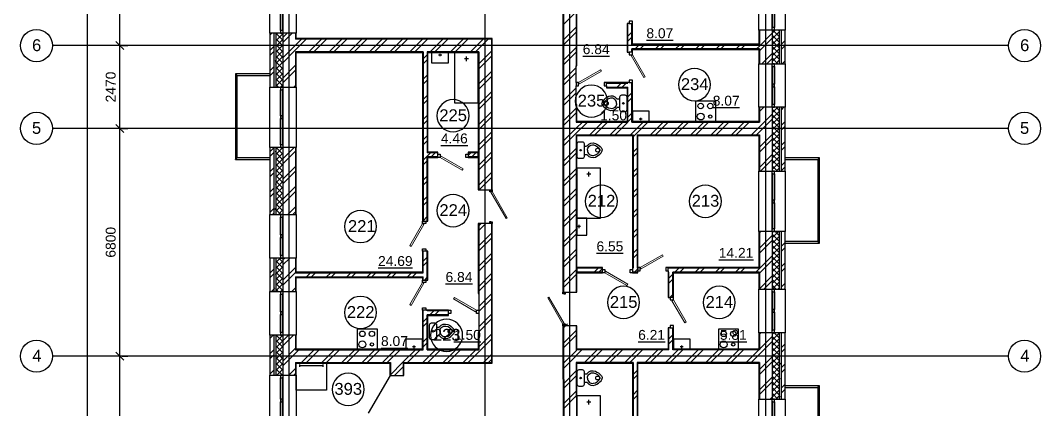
# Model space of a CAD drawing. Header units: millimetres. Extents: x -3463 to 813393, y -106315 to 159215.
# Drawn here: x 265026 to 295487, y 22504 to 34121 of the extents above; entities that cross this region are included whole.
import ezdxf

# ---------------------------------------------------------------- set-up
doc = ezdxf.new("R2010")
doc.units = ezdxf.units.MM
doc.linetypes.add('Линия сетки', pattern=[22.225, 12.7, -3.175, 3.175, -3.175])
doc.layers.add('AXIS_', color=252, linetype='Continuous')
doc.layers.add('PLANS_', color=252, linetype='Continuous')
doc.styles.add('arial', font='arial.ttf')
doc.styles.add('Arial_1', font='arial.ttf', dxfattribs={"height": 295.05988})

# ---------------------------------------------------------------- blocks, each defined once
blk = doc.blocks.new('_Oblique')
at = {"color": 0, "linetype": 'ByBlock', "lineweight": -2}
blk.add_line((-0.5, -0.5), (0.5, 0.5), dxfattribs=at)
blk = doc.blocks.new('A$C3b8b2b00')
at = {"layer": 'AXIS_', "linetype": 'Линия сетки'}
for p, q in [((-5210, -43892), (-5210, 40959)), ((640, -43892), (640, 40959)), ((3170, -43892), (3170, 40959)), ((9020, -43892), (9020, 40959)), ((16266, -11669), (-12276, -11669)), ((16266, -14139), (-12276, -14139)), ((16266, -20939), (-12276, -20939))]:
    blk.add_line(p, q, dxfattribs=at)
at = {"layer": 'AXIS_'}
for p, q in [((-11229, -40579), (-11229, 39841)), ((-10269, -11909), (-10269, -4629)), ((-10269, -14379), (-10269, -11429)), ((-10198, -11669), (-10029, -11669)), ((-10198, -11669), (-10029, -11669)), ((-10269, -21179), (-10269, -13899)), ((-10198, -14139), (-10029, -14139)), ((-10198, -14139), (-10029, -14139)), ((-10269, -27679), (-10269, -20699)), ((-10198, -20939), (-10029, -20939)), ((-10198, -20939), (-10029, -20939))]:
    blk.add_line(p, q, dxfattribs=at)
for centre in [(-12756, -11669), (16746, -11669), (-12756, -14139), (16746, -14139), (-12756, -20939), (16746, -20939)]:
    blk.add_circle(centre, 480, dxfattribs=at)
at = {"layer": 'PLANS_'}
for p, q in [((-5790, -11299), (-5790, -9999)), ((-5000, -9999), (-5000, -11299)), ((2980, -9939), (2980, -19029)), ((3360, -9939), (3360, -12269)), ((8810, -11209), (8810, -9909)), ((9205, -9989), (9205, -11129)), ((9235, -11129), (9235, -9989)), ((9600, -9909), (9600, -11209)), ((-5425, -10079), (-5425, -11219)), ((-5395, -11219), (-5395, -10079)), ((9285, -10599), (9285, -11129)), ((-5475, -11219), (-5475, -10689)), ((5040, -10939), (4940, -10939)), ((4940, -10939), (4940, -11009)), ((5040, -11009), (5040, -10939)), ((-5395, -11219), (-5475, -11219)), ((-5475, -11219), (-5475, -11299)), ((-5425, -11219), (-5395, -11219)), ((-5395, -11299), (-5395, -11219)), ((4900, -11869), (4900, -11009)), ((4940, -11009), (5040, -11009)), ((5020, -11649), (5020, -11009)), ((8830, -11209), (8830, -11649)), ((9205, -11129), (9235, -11129)), ((9205, -11129), (9205, -11209)), ((9285, -11129), (9205, -11129)), ((9205, -11209), (9285, -11209)), ((9210, -11209), (9210, -12209)), ((9285, -11209), (9285, -11129)), ((9420, -11209), (9420, -12209)), ((9480, -11209), (9480, -12209)), ((-5670, -11299), (-5670, -12909)), ((-5610, -11299), (-5610, -12909)), ((-5475, -11299), (-5395, -11299)), ((-5400, -11299), (-5400, -12909)), ((-5020, -11299), (-5020, -11479)), ((830, -11479), (-5020, -11479)), ((-5000, -11459), (-5000, -11479)), ((830, -11479), (830, -15976)), ((-5020, -11859), (-5020, -12909)), ((-1210, -11859), (-5020, -11859)), ((-5000, -11859), (-5000, -11879)), ((-1210, -11859), (-1210, -16909)), ((-1090, -11859), (-1090, -14869)), ((450, -11859), (-1090, -11859)), ((450, -11859), (450, -15976)), ((5040, -11869), (4940, -11869)), ((4940, -11869), (4940, -11939)), ((8830, -11649), (5020, -11649)), ((5020, -11869), (5020, -11769)), ((8830, -11769), (5020, -11769)), ((5040, -11939), (5040, -11869)), ((8810, -11649), (8810, -11629)), ((8810, -11789), (8810, -11769)), ((8830, -11769), (8830, -12209)), ((4940, -11939), (5040, -11939)), ((8810, -13509), (8810, -12209)), ((9205, -12209), (9205, -12289)), ((9285, -12209), (9205, -12209)), ((9205, -12289), (9205, -13429)), ((9235, -12289), (9205, -12289)), ((9205, -12289), (9285, -12289)), ((9235, -13429), (9235, -12289)), ((9285, -12289), (9285, -12209)), ((9285, -12289), (9285, -12819)), ((9600, -12209), (9600, -13509)), ((-5790, -12514), (-6815, -12514)), ((-6815, -12514), (-6815, -15064)), ((-6765, -12564), (-5790, -12564)), ((-6765, -15014), (-6765, -12564)), ((3430, -12769), (3360, -12769)), ((3360, -12769), (3360, -12869)), ((3430, -12869), (3430, -12769)), ((4190, -12769), (4190, -12869)), ((4260, -12769), (4190, -12769)), ((4260, -12869), (4260, -12769)), ((4260, -12789), (4900, -12789)), ((4900, -12789), (4900, -12769)), ((5040, -12699), (4940, -12699)), ((4940, -12699), (4940, -12769)), ((4940, -12769), (5040, -12769)), ((5020, -13949), (5020, -12769)), ((5040, -12769), (5040, -12699)), ((-5790, -14709), (-5790, -12909)), ((-5395, -12909), (-5475, -12909)), ((-5475, -12909), (-5475, -12989)), ((-5475, -12989), (-5395, -12989)), ((-5475, -13769), (-5475, -12989)), ((-5395, -12989), (-5425, -12989)), ((-5425, -12989), (-5425, -14629)), ((-5395, -12989), (-5395, -12909)), ((-5395, -14629), (-5395, -12989)), ((-5000, -12909), (-5000, -14709)), ((3360, -12869), (3430, -12869)), ((4190, -12869), (4260, -12869)), ((4260, -12909), (4900, -12909)), ((4900, -13949), (4900, -12909)), ((9205, -12819), (9205, -12899)), ((9285, -12819), (9205, -12819)), ((9205, -12899), (9285, -12899)), ((9285, -12899), (9285, -12819)), ((9285, -12899), (9285, -13429)), ((3360, -13429), (3360, -13949)), ((8830, -13509), (8830, -13949)), ((9205, -13429), (9235, -13429)), ((9205, -13429), (9205, -13509)), ((9285, -13429), (9205, -13429)), ((9205, -13509), (9285, -13509)), ((9210, -13509), (9210, -15419)), ((9285, -13509), (9285, -13429)), ((9420, -13509), (9420, -15419)), ((9480, -13509), (9480, -15419)), ((-5395, -13769), (-5475, -13769)), ((-5475, -13769), (-5475, -13849)), ((-5475, -13849), (-5395, -13849)), ((-5475, -14629), (-5475, -13849)), ((-5395, -13849), (-5395, -13769)), ((3360, -13949), (4900, -13949)), ((5020, -13949), (8830, -13949)), ((8810, -13949), (8810, -13929)), ((3360, -14329), (3360, -19029)), ((3360, -14329), (5062, -14329)), ((5062, -14329), (5062, -18309)), ((5182, -14329), (5182, -18309)), ((5182, -14329), (8830, -14329)), ((8810, -14349), (8810, -14329)), ((8830, -14329), (8830, -15419)), ((-5670, -14709), (-5670, -16709)), ((-5610, -14709), (-5610, -16709)), ((-5395, -14629), (-5475, -14629)), ((-5475, -14629), (-5475, -14709)), ((-5475, -14709), (-5395, -14709)), ((-5425, -14629), (-5395, -14629)), ((-5400, -14709), (-5400, -16709)), ((-5395, -14709), (-5395, -14629)), ((-5020, -14709), (-5020, -16709)), ((-770, -14869), (-1090, -14869)), ((-770, -14909), (-700, -14909)), ((-770, -15009), (-770, -14909)), ((-700, -14909), (-700, -15009)), ((60, -14909), (130, -14909)), ((60, -15009), (60, -14909)), ((430, -14869), (130, -14869)), ((130, -14909), (130, -15009)), ((-6815, -15064), (-5790, -15064)), ((-5790, -15014), (-6765, -15014)), ((-1090, -16909), (-1090, -14989)), ((-770, -14989), (-1090, -14989)), ((-700, -15009), (-770, -15009)), ((130, -15009), (60, -15009)), ((430, -14989), (130, -14989)), ((10625, -15020), (9600, -15020)), ((9600, -15070), (10575, -15070)), ((10575, -15070), (10575, -17520)), ((10625, -17570), (10625, -15020)), ((8810, -17219), (8810, -15419)), ((9205, -15419), (9205, -15499)), ((9285, -15419), (9205, -15419)), ((9205, -15499), (9205, -17139)), ((9235, -15499), (9205, -15499)), ((9205, -15499), (9285, -15499)), ((9235, -17139), (9235, -15499)), ((9285, -15499), (9285, -15419)), ((9285, -15499), (9285, -16279)), ((9600, -15419), (9600, -17219)), ((780, -15976), (850, -15976)), ((780, -15996), (780, -15976)), ((780, -16036), (780, -15996)), ((780, -15996), (850, -15996)), ((850, -15996), (780, -15996)), ((810, -16036), (780, -16036)), ((810, -16026), (810, -16036)), ((850, -16026), (810, -16026)), ((850, -15976), (850, -15996)), ((850, -15996), (850, -16026)), ((9205, -16279), (9205, -16359)), ((9285, -16279), (9205, -16279)), ((9205, -16359), (9285, -16359)), ((9285, -16359), (9285, -16279)), ((9285, -16359), (9285, -17139)), ((-5790, -18009), (-5790, -16709)), ((-5395, -16709), (-5475, -16709)), ((-5475, -16709), (-5475, -16789)), ((-5395, -16789), (-5395, -16709)), ((-5000, -16709), (-5000, -18009)), ((-5475, -16789), (-5395, -16789)), ((-5475, -17319), (-5475, -16789)), ((-5395, -16789), (-5425, -16789)), ((-5425, -16789), (-5425, -17929)), ((-5395, -17929), (-5395, -16789)), ((-1230, -16909), (-1130, -16909)), ((-1230, -16979), (-1230, -16909)), ((-1130, -16979), (-1230, -16979)), ((-1130, -16909), (-1130, -16979)), ((450, -16976), (450, -19069)), ((780, -16916), (810, -16916)), ((780, -16956), (780, -16916)), ((850, -16956), (780, -16956)), ((780, -16976), (780, -16956)), ((780, -16956), (850, -16956)), ((850, -16976), (780, -16976)), ((810, -16916), (810, -16926)), ((810, -16926), (850, -16926)), ((830, -16976), (830, -21129)), ((850, -16926), (850, -16956)), ((850, -16956), (850, -16976)), ((-5395, -17319), (-5475, -17319)), ((-5475, -17319), (-5475, -17399)), ((-5395, -17399), (-5395, -17319)), ((8830, -17219), (8830, -18309)), ((9205, -17139), (9235, -17139)), ((9205, -17139), (9205, -17219)), ((9285, -17139), (9205, -17139)), ((9205, -17219), (9285, -17219)), ((9210, -17219), (9210, -18939)), ((9285, -17219), (9285, -17139)), ((9420, -17219), (9420, -18939)), ((9480, -17219), (9480, -18939)), ((-5475, -17399), (-5395, -17399)), ((-5475, -17929), (-5475, -17399)), ((10575, -17520), (9600, -17520)), ((9600, -17570), (10625, -17570)), ((-5395, -17929), (-5475, -17929)), ((-5475, -17929), (-5475, -18009)), ((-5425, -17929), (-5395, -17929)), ((-5395, -18009), (-5395, -17929)), ((-1230, -17809), (-1230, -17739)), ((-1230, -17739), (-1130, -17739)), ((-1130, -17809), (-1230, -17809)), ((-1210, -18449), (-1210, -17809)), ((-1130, -17739), (-1130, -17809)), ((-1090, -18669), (-1090, -17809)), ((-5670, -18009), (-5670, -19009)), ((-5610, -18009), (-5610, -19009)), ((-5475, -18009), (-5395, -18009)), ((-5400, -18009), (-5400, -19009)), ((-5020, -18009), (-5020, -18449)), ((-5020, -18449), (-1210, -18449)), ((-5020, -18569), (-1210, -18569)), ((-5020, -18569), (-5020, -19009)), ((-5000, -18429), (-5000, -18449)), ((-5000, -18569), (-5000, -18589)), ((-1210, -18669), (-1210, -18569)), ((4142, -18309), (3380, -18309)), ((4142, -18429), (3380, -18429)), ((4142, -18349), (4212, -18349)), ((4142, -18449), (4142, -18349)), ((4212, -18449), (4142, -18449)), ((4212, -18349), (4212, -18449)), ((4972, -18349), (5042, -18349)), ((4972, -18449), (4972, -18349)), ((5042, -18449), (4972, -18449)), ((5062, -18309), (5042, -18309)), ((5042, -18349), (5042, -18449)), ((5202, -18429), (5042, -18429)), ((5202, -18309), (5182, -18309)), ((5272, -18289), (5202, -18289)), ((5202, -18289), (5202, -18389)), ((5202, -18389), (5272, -18389)), ((5272, -18389), (5272, -18289)), ((6032, -18289), (6032, -18389)), ((6102, -18289), (6032, -18289)), ((6032, -18389), (6102, -18389)), ((6102, -18389), (6102, -18289)), ((8830, -18309), (6102, -18309)), ((6122, -18429), (6102, -18429)), ((6122, -19189), (6122, -18429)), ((8830, -18429), (6242, -18429)), ((6242, -19189), (6242, -18429)), ((8810, -18309), (8810, -18289)), ((8810, -18449), (8810, -18429)), ((8830, -18429), (8830, -18939)), ((-1230, -18669), (-1130, -18669)), ((-1230, -18739), (-1230, -18669)), ((-1130, -18739), (-1230, -18739)), ((-1130, -18669), (-1130, -18739)), ((-5790, -20309), (-5790, -19009)), ((-5395, -19009), (-5475, -19009)), ((-5475, -19009), (-5475, -19089)), ((-5475, -19089), (-5395, -19089)), ((-5475, -19619), (-5475, -19089)), ((-5395, -19089), (-5425, -19089)), ((-5425, -19089), (-5425, -20229)), ((-5395, -19089), (-5395, -19009)), ((-5395, -20229), (-5395, -19089)), ((-5000, -19009), (-5000, -20309)), ((2960, -19029), (3030, -19029)), ((2960, -19049), (2960, -19029)), ((2960, -19049), (3030, -19049)), ((2960, -19079), (2960, -19049)), ((3030, -19049), (2960, -19049)), ((3000, -19079), (2960, -19079)), ((3000, -19089), (3000, -19079)), ((3030, -19089), (3000, -19089)), ((3030, -19029), (3030, -19049)), ((3030, -19049), (3030, -19089)), ((6262, -19189), (6162, -19189)), ((6162, -19189), (6162, -19259)), ((6262, -19259), (6262, -19189)), ((8810, -20239), (8810, -18939)), ((9205, -18939), (9205, -19019)), ((9285, -18939), (9205, -18939)), ((9205, -19019), (9205, -20159)), ((9235, -19019), (9205, -19019)), ((9205, -19019), (9285, -19019)), ((9235, -20159), (9235, -19019)), ((9285, -19019), (9285, -18939)), ((9285, -19019), (9285, -19549)), ((9600, -18939), (9600, -20239)), ((6162, -19259), (6262, -19259)), ((-5395, -19619), (-5475, -19619)), ((-5475, -19619), (-5475, -19699)), ((-5475, -19699), (-5395, -19699)), ((-5475, -20229), (-5475, -19699)), ((-5395, -19699), (-5395, -19619)), ((-1230, -19569), (-1230, -19499)), ((-1230, -19499), (-1130, -19499)), ((-1130, -19569), (-1230, -19569)), ((-1210, -20749), (-1210, -19569)), ((-1130, -19499), (-1130, -19569)), ((-1090, -19589), (-1090, -19569)), ((-450, -19589), (-1090, -19589)), ((-1090, -20749), (-1090, -19709)), ((-450, -19709), (-1090, -19709)), ((-450, -19569), (-380, -19569)), ((-450, -19669), (-450, -19569)), ((-380, -19669), (-450, -19669)), ((-380, -19569), (-380, -19669)), ((380, -19669), (380, -19569)), ((380, -19569), (450, -19569)), ((450, -19669), (380, -19669)), ((450, -19569), (450, -19669)), ((9205, -19549), (9205, -19629)), ((9285, -19549), (9205, -19549)), ((9205, -19629), (9285, -19629)), ((9285, -19629), (9285, -19549)), ((9285, -19629), (9285, -20159)), ((2960, -19979), (3000, -19979)), ((2960, -20009), (2960, -19979)), ((3030, -20009), (2960, -20009)), ((2960, -20009), (3030, -20009)), ((2960, -20029), (2960, -20009)), ((3030, -20029), (2960, -20029)), ((2980, -20029), (3000, -25739)), ((3000, -19969), (3030, -19969)), ((3000, -19979), (3000, -19969)), ((3030, -19969), (3030, -20009)), ((3030, -20009), (3030, -20029)), ((3360, -20029), (3360, -20749)), ((6122, -20749), (6122, -20089)), ((6262, -20019), (6162, -20019)), ((6162, -20019), (6162, -20089)), ((6162, -20089), (6262, -20089)), ((6242, -20749), (6242, -20089)), ((6262, -20089), (6262, -20019)), ((-5670, -20309), (-5670, -21509)), ((-5610, -20309), (-5610, -21509)), ((-5395, -20229), (-5475, -20229)), ((-5475, -20229), (-5475, -20309)), ((-5475, -20309), (-5395, -20309)), ((-5425, -20229), (-5395, -20229)), ((-5400, -20309), (-5400, -21509)), ((-5395, -20309), (-5395, -20229)), ((-5020, -20309), (-5020, -20749)), ((450, -20229), (450, -20749)), ((8830, -20239), (8830, -20749)), ((9205, -20159), (9235, -20159)), ((9205, -20159), (9205, -20239)), ((9285, -20159), (9205, -20159)), ((9205, -20239), (9285, -20239)), ((9210, -20239), (9210, -22219)), ((9285, -20239), (9285, -20159)), ((9420, -20239), (9420, -22219)), ((9480, -20239), (9480, -22219)), ((-5020, -20749), (-1210, -20749)), ((-5000, -20729), (-5000, -20749)), ((-1090, -20749), (450, -20749)), ((6122, -20749), (3360, -20749)), ((8830, -20749), (6242, -20749)), ((8810, -20749), (8810, -20729)), ((-5020, -21129), (-5020, -21509)), ((-5020, -21129), (-2190, -21129)), ((-5000, -21129), (-5000, -21149)), ((-2190, -21129), (-2190, -21514)), ((-1810, -21129), (-1810, -21514)), ((-1810, -21129), (830, -21129)), ((3360, -21129), (3380, -25739)), ((5062, -21129), (3360, -21129)), ((5062, -21129), (5062, -25109)), ((5182, -21129), (5182, -25109)), ((8830, -21129), (5182, -21129)), ((8810, -21149), (8810, -21129)), ((8830, -21129), (8830, -22219)), ((-5790, -23009), (-5790, -21509)), ((-5395, -21509), (-5475, -21509)), ((-5475, -21509), (-5475, -21589)), ((-5475, -21589), (-5395, -21589)), ((-5475, -22219), (-5475, -21589)), ((-5395, -21589), (-5425, -21589)), ((-5425, -21589), (-5425, -22929)), ((-5395, -21589), (-5395, -21509)), ((-5395, -22929), (-5395, -21589)), ((-5000, -21509), (-5000, -23009)), ((10625, -21820), (9600, -21820)), ((9600, -21870), (10575, -21870)), ((10575, -21870), (10575, -24320)), ((10625, -24370), (10625, -21820)), ((-5395, -22219), (-5475, -22219)), ((-5475, -22219), (-5475, -22299)), ((-5395, -22299), (-5395, -22219)), ((8810, -24019), (8810, -22219)), ((9205, -22219), (9205, -22299)), ((9285, -22219), (9205, -22219)), ((9285, -22299), (9285, -22219)), ((9600, -22219), (9600, -24019)), ((-5475, -22299), (-5395, -22299)), ((-5475, -22929), (-5475, -22299)), ((9205, -22299), (9205, -23939)), ((9235, -22299), (9205, -22299)), ((9205, -22299), (9285, -22299)), ((9235, -23939), (9235, -22299)), ((9285, -22299), (9285, -23079))]:
    blk.add_line(p, q, dxfattribs=at)
at = {"layer": 'PLANS_', "lineweight": 25}
for p, q in [((2960, -9939), (2960, -19029)), ((3380, -12269), (3380, -9939)), ((4880, -11009), (4880, -11869)), ((4940, -11009), (4880, -11009)), ((5040, -11629), (5040, -11009)), ((9600, -11209), (8810, -11209)), ((8810, -11209), (8810, -11629)), ((9600, -12209), (9600, -11209)), ((-5000, -11299), (-5790, -11299)), ((-5790, -11299), (-5790, -12909)), ((-5000, -11459), (-5000, -11299)), ((850, -11459), (-5000, -11459)), ((850, -15976), (850, -11459)), ((-5000, -12909), (-5000, -11879)), ((-5000, -11879), (-1230, -11879)), ((-1230, -11879), (-1230, -16909)), ((-1070, -14849), (-1070, -11879)), ((-1070, -11879), (430, -11879)), ((430, -11879), (430, -15976)), ((4880, -11869), (4940, -11869)), ((8810, -11629), (5040, -11629)), ((5040, -11869), (5040, -11789)), ((5040, -11789), (8810, -11789)), ((8810, -11789), (8810, -12209)), ((3360, -12769), (3360, -12269)), ((3360, -12269), (3380, -12269)), ((8810, -12209), (9600, -12209)), ((4940, -12769), (4260, -12769)), ((5040, -13929), (5040, -12769)), ((-5790, -12909), (-5000, -12909)), ((3360, -13429), (3360, -12869)), ((4260, -12869), (4260, -12929)), ((4260, -12929), (4880, -12929)), ((4880, -12929), (4880, -13929)), ((3380, -13429), (3360, -13429)), ((3380, -13929), (3380, -13429)), ((9600, -13509), (8810, -13509)), ((8810, -13509), (8810, -13929)), ((9600, -15419), (9600, -13509)), ((4880, -13929), (3380, -13929)), ((8810, -13929), (5040, -13929)), ((3380, -19029), (3380, -14349)), ((3380, -14349), (5042, -14349)), ((5042, -14349), (5042, -18349)), ((5202, -18289), (5202, -14349)), ((5202, -14349), (8810, -14349)), ((8810, -14349), (8810, -15419)), ((-5000, -14709), (-5790, -14709)), ((-5790, -14709), (-5790, -16709)), ((-5000, -16709), (-5000, -14709)), ((-770, -14849), (-1070, -14849)), ((-770, -14909), (-770, -14849)), ((430, -14849), (130, -14849)), ((130, -14849), (130, -14909)), ((430, -15009), (430, -14849)), ((-1070, -16909), (-1070, -15009)), ((-1070, -15009), (-770, -15009)), ((130, -15009), (430, -15009)), ((8810, -15419), (9600, -15419)), ((430, -15976), (780, -15976)), ((-5790, -16709), (-5000, -16709)), ((-1130, -16909), (-1070, -16909)), ((780, -16976), (430, -16976)), ((430, -16976), (430, -19069)), ((850, -21149), (850, -16976)), ((9600, -17219), (8810, -17219)), ((8810, -17219), (8810, -18289)), ((9600, -18939), (9600, -17219)), ((-1230, -17809), (-1230, -18429)), ((-1070, -17809), (-1130, -17809)), ((-1070, -18669), (-1070, -17809)), ((-5000, -18009), (-5790, -18009)), ((-5790, -18009), (-5790, -19009)), ((-5000, -18429), (-5000, -18009)), ((-1230, -18429), (-5000, -18429)), ((4142, -18289), (3380, -18289)), ((3380, -18289), (3380, -18449)), ((3380, -18449), (4142, -18449)), ((4142, -18349), (4142, -18289)), ((5042, -18449), (5202, -18449)), ((5202, -18449), (5202, -18389)), ((8810, -18289), (6102, -18289)), ((6102, -18389), (6102, -19189)), ((6262, -18449), (8810, -18449)), ((6262, -19189), (6262, -18449)), ((8810, -18449), (8810, -18939)), ((-5000, -18589), (-1230, -18589)), ((-5000, -19009), (-5000, -18589)), ((-1230, -18589), (-1230, -18669)), ((-1130, -18669), (-1070, -18669)), ((-5790, -19009), (-5000, -19009)), ((430, -19069), (450, -19069)), ((450, -19069), (450, -19569)), ((3030, -19029), (3380, -19029)), ((6102, -19189), (6162, -19189)), ((8810, -18939), (9600, -18939)), ((-1230, -19569), (-1230, -20729)), ((-450, -19569), (-1130, -19569)), ((-1070, -20729), (-1070, -19729)), ((-1070, -19729), (-450, -19729)), ((-450, -19729), (-450, -19669)), ((450, -19669), (450, -20229)), ((2960, -20029), (2980, -25739)), ((3380, -20029), (3030, -20029)), ((3380, -20729), (3380, -20029)), ((6102, -20089), (6102, -20729)), ((6162, -20089), (6102, -20089)), ((6262, -20729), (6262, -20089)), ((-5000, -20309), (-5790, -20309)), ((-5790, -20309), (-5790, -21509)), ((-5000, -20729), (-5000, -20309)), ((450, -20229), (430, -20229)), ((430, -20229), (430, -20729)), ((9600, -20239), (8810, -20239)), ((8810, -20239), (8810, -20729)), ((9600, -22219), (9600, -20239)), ((-1230, -20729), (-5000, -20729)), ((430, -20729), (-1070, -20729)), ((6102, -20729), (3380, -20729)), ((8810, -20729), (6262, -20729)), ((-5000, -21509), (-5000, -21149)), ((-5000, -21149), (-2210, -21149)), ((-2210, -21149), (-2210, -21514)), ((-1790, -21514), (-1790, -21149)), ((-1790, -21149), (850, -21149)), ((3400, -25739), (3380, -21149)), ((3380, -21149), (5042, -21149)), ((5042, -21149), (5042, -25149)), ((5202, -25089), (5202, -21149)), ((5202, -21149), (8810, -21149)), ((8810, -21149), (8810, -22219)), ((-5790, -21509), (-5000, -21509)), ((-2210, -21514), (-1790, -21514)), ((8810, -22219), (9600, -22219))]:
    blk.add_line(p, q, dxfattribs=at)
at = {"layer": 'PLANS_', "linetype": 'Continuous', "lineweight": 9}
for p, q in [((2980, -11040), (3360, -10660)), ((2980, -11497), (3360, -11117)), ((2980, -11643), (3360, -11263)), ((4900, -11388), (5020, -11268)), ((8830, -11225), (8846, -11209)), ((9210, -11299), (9299, -11209)), ((9210, -11468), (9420, -11258)), ((9420, -11396), (9233, -11209)), ((9420, -11227), (9403, -11209)), ((-5790, -11361), (-5728, -11299)), ((-5610, -11354), (-5555, -11299)), ((-5400, -11510), (-5610, -11300)), ((-5610, -11524), (-5400, -11314)), ((-5400, -11680), (-5610, -11470)), ((-5610, -11694), (-5400, -11484)), ((-5400, -11341), (-5441, -11299)), ((-5400, -11429), (-5271, -11299)), ((-5400, -11575), (-5124, -11299)), ((-5020, -11652), (-4847, -11479)), ((-5020, -11798), (-4701, -11479)), ((-4624, -11859), (-4244, -11479)), ((-4477, -11859), (-4097, -11479)), ((-4020, -11859), (-3640, -11479)), ((-3874, -11859), (-3494, -11479)), ((-3417, -11859), (-3037, -11479)), ((-3270, -11859), (-2890, -11479)), ((-2813, -11859), (-2433, -11479)), ((-2667, -11859), (-2287, -11479)), ((-2210, -11859), (-1830, -11479)), ((-2063, -11859), (-1683, -11479)), ((-1606, -11859), (-1226, -11479)), ((-1460, -11859), (-1080, -11479)), ((-1003, -11859), (-623, -11479)), ((-857, -11859), (-477, -11479)), ((-399, -11859), (-19, -11479)), ((-253, -11859), (127, -11479)), ((204, -11859), (584, -11479)), ((350, -11859), (730, -11479)), ((4900, -11534), (5020, -11414)), ((8830, -11682), (9210, -11302)), ((8830, -11828), (9210, -11448)), ((9420, -11566), (9210, -11356)), ((9210, -11638), (9420, -11428)), ((9420, -11736), (9210, -11526)), ((9480, -11635), (9600, -11515)), ((-5790, -11819), (-5670, -11699)), ((-5790, -11965), (-5670, -11845)), ((-5400, -11850), (-5610, -11640)), ((-5610, -11863), (-5400, -11653)), ((-5400, -12019), (-5610, -11809)), ((-5610, -12033), (-5400, -11823)), ((-5400, -12032), (-5020, -11652)), ((-5400, -12178), (-5020, -11798)), ((452, -12215), (808, -11859)), ((808, -11859), (830, -11837)), ((2980, -12101), (3360, -11721)), ((2980, -12247), (3360, -11867)), ((5122, -11769), (5242, -11649)), ((5268, -11769), (5388, -11649)), ((5725, -11769), (5845, -11649)), ((5872, -11769), (5992, -11649)), ((6329, -11769), (6449, -11649)), ((6475, -11769), (6595, -11649)), ((6932, -11769), (7052, -11649)), ((7079, -11769), (7199, -11649)), ((7536, -11769), (7656, -11649)), ((7682, -11769), (7802, -11649)), ((8139, -11769), (8259, -11649)), ((8286, -11769), (8406, -11649)), ((8743, -11769), (8830, -11682)), ((9210, -11808), (9420, -11598)), ((9420, -11905), (9210, -11695)), ((9210, -11977), (9420, -11767)), ((9420, -12075), (9210, -11865)), ((9480, -11782), (9600, -11662)), ((-5610, -12135), (-5626, -12107)), ((-5626, -12149), (-5610, -12149)), ((-5400, -12189), (-5610, -11979)), ((-5610, -12203), (-5400, -11993)), ((-5400, -12359), (-5610, -12149)), ((-5610, -12372), (-5400, -12162)), ((-1210, -12066), (-1090, -11946)), ((-1210, -12213), (-1090, -12093)), ((453, -12360), (830, -11983)), ((8906, -12209), (9210, -11905)), ((9053, -12209), (9210, -12052)), ((9210, -12147), (9420, -11937)), ((9384, -12209), (9210, -12035)), ((9318, -12209), (9420, -12107)), ((9510, -12209), (9600, -12119)), ((-5790, -12422), (-5670, -12302)), ((-5790, -12568), (-5670, -12448)), ((-5400, -12529), (-5610, -12319)), ((-5610, -12542), (-5400, -12332)), ((-5400, -12698), (-5610, -12488)), ((-5400, -12636), (-5020, -12256)), ((-5400, -12782), (-5020, -12402)), ((456, -12814), (830, -12440)), ((2980, -12704), (3360, -12324)), ((2980, -12850), (3360, -12470)), ((9215, -12209), (9210, -12204)), ((-5610, -12712), (-5400, -12502)), ((-5400, -12868), (-5610, -12658)), ((-5610, -12881), (-5400, -12671)), ((-1210, -12670), (-1090, -12550)), ((-1210, -12816), (-1090, -12696)), ((457, -12960), (830, -12587)), ((4585, -12909), (4705, -12789)), ((4732, -12909), (4852, -12789)), ((-5674, -12909), (-5670, -12906)), ((-5529, -12909), (-5610, -12828)), ((-5468, -12909), (-5400, -12841)), ((-5070, -12909), (-5020, -12859)), ((459, -13414), (830, -13044)), ((2980, -13308), (3360, -12928)), ((2980, -13454), (3360, -13074)), ((4900, -13198), (5020, -13078)), ((-1210, -13273), (-1090, -13153)), ((-1210, -13420), (-1090, -13300)), ((460, -13560), (830, -13190)), ((4900, -13344), (5020, -13224)), ((463, -14014), (830, -13647)), ((2980, -13911), (3360, -13531)), ((2980, -14057), (3360, -13677)), ((4900, -13802), (5020, -13682)), ((8830, -13639), (8959, -13509)), ((9210, -13674), (9375, -13509)), ((9420, -13772), (9210, -13562)), ((9210, -13844), (9420, -13634)), ((9420, -13602), (9327, -13509)), ((9480, -13592), (9563, -13509)), ((-1210, -13877), (-1090, -13757)), ((-1210, -14023), (-1090, -13903)), ((464, -14160), (830, -13793)), ((3360, -14135), (3545, -13949)), ((3360, -14281), (3692, -13949)), ((3769, -14329), (4149, -13949)), ((3915, -14329), (4295, -13949)), ((4372, -14329), (4752, -13949)), ((4519, -14329), (4899, -13949)), ((4900, -13948), (5020, -13828)), ((4976, -14329), (5356, -13949)), ((5122, -14329), (5502, -13949)), ((5579, -14329), (5959, -13949)), ((5726, -14329), (6106, -13949)), ((6183, -14329), (6563, -13949)), ((6329, -14329), (6709, -13949)), ((6786, -14329), (7166, -13949)), ((6933, -14329), (7313, -13949)), ((7390, -14329), (7770, -13949)), ((7536, -14329), (7916, -13949)), ((7993, -14329), (8373, -13949)), ((8139, -14329), (8519, -13949)), ((8830, -14096), (9210, -13716)), ((8830, -14242), (9210, -13862)), ((9420, -13942), (9210, -13732)), ((9210, -14014), (9420, -13804)), ((9420, -14112), (9210, -13902)), ((9210, -14184), (9420, -13974)), ((9480, -14049), (9600, -13929)), ((467, -14614), (830, -14251)), ((2980, -14515), (3360, -14135)), ((2980, -14661), (3360, -14281)), ((8597, -14329), (8830, -14096)), ((8743, -14329), (8830, -14242)), ((9420, -14281), (9210, -14071)), ((9210, -14353), (9420, -14143)), ((9420, -14451), (9210, -14241)), ((9210, -14523), (9420, -14313)), ((9480, -14196), (9600, -14076)), ((-1210, -14480), (-1090, -14360)), ((-1210, -14627), (-1090, -14507)), ((468, -14759), (830, -14397)), ((5062, -14389), (5122, -14329)), ((8821, -14446), (8810, -14464)), ((8830, -14699), (9210, -14319)), ((8830, -14846), (9210, -14466)), ((9420, -14621), (9210, -14411)), ((9210, -14693), (9420, -14483)), ((9420, -14790), (9210, -14580)), ((9480, -14653), (9600, -14533)), ((-5790, -14836), (-5670, -14716)), ((-5790, -14982), (-5670, -14862)), ((-5626, -14831), (-5610, -14831)), ((-5610, -14748), (-5571, -14709)), ((-5610, -14918), (-5401, -14709)), ((-5400, -15074), (-5610, -14864)), ((-5610, -15088), (-5400, -14878)), ((-5400, -14904), (-5595, -14709)), ((-5400, -14735), (-5426, -14709)), ((-5400, -15049), (-5060, -14709)), ((-5400, -15196), (-5020, -14816)), ((-1090, -14964), (-995, -14869)), ((-969, -14989), (-849, -14869)), ((130, -14951), (211, -14869)), ((238, -14989), (358, -14869)), ((470, -15214), (830, -14854)), ((2980, -15118), (3360, -14738)), ((2980, -15264), (3360, -14884)), ((5062, -14846), (5182, -14726)), ((5062, -14992), (5182, -14872)), ((8830, -15303), (9210, -14923)), ((9210, -14862), (9420, -14652)), ((9420, -14960), (9210, -14750)), ((9210, -15032), (9420, -14822)), ((9420, -15130), (9210, -14920)), ((9480, -14799), (9600, -14679)), ((-5400, -15244), (-5610, -15034)), ((-5610, -15257), (-5400, -15047)), ((-5400, -15414), (-5610, -15204)), ((-5610, -15427), (-5400, -15217)), ((-1210, -15084), (-1090, -14964)), ((-1210, -15230), (-1090, -15110)), ((471, -15359), (830, -15000)), ((8860, -15419), (9210, -15069)), ((9210, -15202), (9420, -14992)), ((9420, -15299), (9210, -15089)), ((9210, -15371), (9420, -15161)), ((9480, -15256), (9600, -15136)), ((-5790, -15439), (-5670, -15319)), ((-5790, -15586), (-5670, -15466)), ((-5400, -15583), (-5610, -15373)), ((-5610, -15597), (-5400, -15387)), ((-5400, -15653), (-5020, -15273)), ((-5400, -15799), (-5020, -15419)), ((-5006, -15473), (-5020, -15497)), ((474, -15814), (830, -15458)), ((2980, -15722), (3360, -15342)), ((2980, -15868), (3360, -15488)), ((5062, -15449), (5182, -15329)), ((5062, -15596), (5182, -15476)), ((9370, -15419), (9210, -15259)), ((9332, -15419), (9420, -15331)), ((9421, -15356), (9420, -15358)), ((9480, -15403), (9600, -15283)), ((-5626, -15807), (-5610, -15807)), ((-5400, -15753), (-5610, -15543)), ((-5610, -15766), (-5400, -15556)), ((-5400, -15923), (-5610, -15713)), ((-5610, -15936), (-5400, -15726)), ((-1210, -15687), (-1090, -15567)), ((-1210, -15833), (-1090, -15713)), ((475, -15959), (830, -15604)), ((-5790, -16043), (-5670, -15923)), ((-5790, -16189), (-5670, -16069)), ((-5400, -16092), (-5610, -15882)), ((-5610, -16106), (-5400, -15896)), ((-5400, -16262), (-5610, -16052)), ((-5610, -16276), (-5400, -16066)), ((-5400, -16256), (-5020, -15876)), ((-5400, -16403), (-5020, -16023)), ((2980, -16325), (3360, -15945)), ((2980, -16471), (3360, -16091)), ((5062, -16053), (5182, -15933)), ((5062, -16199), (5182, -16079)), ((-5400, -16432), (-5610, -16222)), ((-5610, -16445), (-5400, -16235)), ((-5400, -16601), (-5610, -16391)), ((-5610, -16615), (-5400, -16405)), ((-1210, -16291), (-1090, -16171)), ((-1210, -16437), (-1090, -16317)), ((-5790, -16646), (-5670, -16526)), ((-5707, -16709), (-5670, -16673)), ((-5616, -16529), (-5636, -16564)), ((-5626, -16538), (-5610, -16538)), ((-5462, -16709), (-5610, -16561)), ((-5534, -16709), (-5400, -16575)), ((-5249, -16709), (-5020, -16480)), ((-5103, -16709), (-5020, -16626)), ((2980, -16928), (3360, -16548)), ((2980, -17075), (3360, -16695)), ((5062, -16656), (5182, -16536)), ((5062, -16803), (5182, -16683)), ((-1210, -16894), (-1090, -16774)), ((450, -17045), (519, -16976)), ((450, -17191), (665, -16976)), ((450, -17648), (830, -17268)), ((2980, -17532), (3360, -17152)), ((2980, -17678), (3360, -17298)), ((5062, -17260), (5182, -17140)), ((5062, -17406), (5182, -17286)), ((8830, -17259), (8870, -17219)), ((8830, -17717), (9210, -17337)), ((9210, -17238), (9229, -17219)), ((9210, -17408), (9399, -17219)), ((9420, -17506), (9210, -17296)), ((9420, -17336), (9303, -17219)), ((450, -17794), (830, -17414)), ((8830, -17863), (9210, -17483)), ((9210, -17578), (9420, -17368)), ((9420, -17675), (9210, -17465)), ((9210, -17747), (9420, -17537)), ((9420, -17845), (9210, -17635)), ((9480, -17670), (9600, -17550)), ((450, -18252), (830, -17872)), ((2980, -18135), (3360, -17755)), ((2980, -18282), (3360, -17902)), ((5062, -17863), (5182, -17743)), ((5062, -18010), (5182, -17890)), ((8830, -18320), (9210, -17940)), ((9210, -17917), (9420, -17707)), ((9420, -18015), (9210, -17805)), ((9210, -18087), (9420, -17877)), ((9480, -17816), (9600, -17696)), ((-5610, -18142), (-5477, -18009)), ((-5400, -18299), (-5610, -18089)), ((-5610, -18312), (-5400, -18102)), ((-5400, -18468), (-5610, -18258)), ((-5610, -18482), (-5400, -18272)), ((-5400, -18129), (-5520, -18009)), ((-5400, -18067), (-5342, -18009)), ((-5400, -18213), (-5196, -18009)), ((-1210, -18101), (-1090, -17981)), ((-1210, -18247), (-1090, -18127)), ((450, -18398), (830, -18018)), ((8830, -18126), (8827, -18122)), ((8830, -18466), (9210, -18086)), ((9420, -18184), (9210, -17974)), ((9210, -18256), (9420, -18046)), ((9420, -18354), (9210, -18144)), ((9210, -18426), (9420, -18216)), ((9480, -18274), (9600, -18154)), ((-5790, -18457), (-5670, -18337)), ((-5790, -18603), (-5670, -18483)), ((-5626, -18489), (-5610, -18489)), ((-5400, -18638), (-5610, -18428)), ((-5610, -18651), (-5400, -18441)), ((-5400, -18670), (-5020, -18290)), ((-5400, -18817), (-5020, -18437)), ((-4695, -18569), (-4575, -18449)), ((-4549, -18569), (-4429, -18449)), ((-4092, -18569), (-3972, -18449)), ((-3946, -18569), (-3826, -18449)), ((-3489, -18569), (-3369, -18449)), ((-3342, -18569), (-3222, -18449)), ((-2885, -18569), (-2765, -18449)), ((-2739, -18569), (-2619, -18449)), ((-2282, -18569), (-2162, -18449)), ((-2135, -18569), (-2015, -18449)), ((-1678, -18569), (-1558, -18449)), ((-1532, -18569), (-1412, -18449)), ((450, -18855), (830, -18475)), ((2980, -18739), (3360, -18359)), ((2980, -18885), (3360, -18505)), ((3893, -18429), (4013, -18309)), ((4039, -18429), (4142, -18326)), ((5100, -18429), (5202, -18327)), ((6122, -18614), (6242, -18494)), ((6307, -18429), (6427, -18309)), ((6453, -18429), (6573, -18309)), ((6911, -18429), (7031, -18309)), ((7057, -18429), (7177, -18309)), ((7514, -18429), (7634, -18309)), ((7660, -18429), (7780, -18309)), ((8117, -18429), (8237, -18309)), ((8264, -18429), (8384, -18309)), ((8721, -18429), (8830, -18320)), ((8830, -18924), (9210, -18544)), ((9420, -18524), (9210, -18314)), ((9210, -18596), (9420, -18386)), ((9420, -18694), (9210, -18484)), ((9210, -18766), (9420, -18556)), ((9480, -18420), (9600, -18300)), ((-5636, -18917), (-5657, -18882)), ((-5400, -18808), (-5610, -18598)), ((-5610, -18821), (-5400, -18611)), ((-5400, -18977), (-5610, -18767)), ((-5610, -18991), (-5400, -18781)), ((-1175, -18669), (-1090, -18585)), ((450, -19001), (830, -18621)), ((6122, -18760), (6242, -18640)), ((8961, -18939), (9210, -18690)), ((9420, -18863), (9210, -18653)), ((9210, -18935), (9420, -18725)), ((9326, -18939), (9210, -18823)), ((9480, -18877), (9600, -18757)), ((-5739, -19009), (-5670, -18940)), ((-5538, -19009), (-5610, -18937)), ((-5459, -19009), (-5400, -18951)), ((-5135, -19009), (-5020, -18894)), ((450, -19458), (830, -19078)), ((3345, -18977), (3360, -18962)), ((6151, -19189), (6242, -19097)), ((9376, -18939), (9420, -18895)), ((9564, -18939), (9600, -18903)), ((450, -19605), (830, -19225)), ((-1210, -19912), (-1090, -19792)), ((-1008, -19709), (-888, -19589)), ((-861, -19709), (-741, -19589)), ((450, -20062), (830, -19682)), ((-1210, -20058), (-1090, -19938)), ((450, -20208), (830, -19828)), ((2980, -20092), (3095, -19977)), ((-5790, -20413), (-5686, -20309)), ((-5610, -20349), (-5571, -20309)), ((-5610, -20518), (-5401, -20309)), ((-5400, -20505), (-5596, -20309)), ((-5400, -20335), (-5426, -20309)), ((-5400, -20481), (-5229, -20309)), ((-5400, -20627), (-5082, -20309)), ((-1210, -20515), (-1090, -20395)), ((450, -20665), (830, -20285)), ((2982, -20547), (3361, -20168)), ((2982, -20693), (3362, -20314)), ((6122, -20424), (6242, -20304)), ((8830, -20277), (8868, -20239)), ((8830, -20734), (9210, -20354)), ((9210, -20293), (9264, -20239)), ((9210, -20463), (9420, -20253)), ((9420, -20560), (9210, -20350)), ((9420, -20391), (9269, -20239)), ((-5400, -20674), (-5610, -20464)), ((-5610, -20688), (-5400, -20478)), ((-5400, -20844), (-5610, -20634)), ((-5610, -20858), (-5400, -20648)), ((-5400, -21084), (-5020, -20704)), ((-1210, -20661), (-1090, -20541)), ((513, -20749), (830, -20432)), ((6122, -20570), (6242, -20450)), ((8830, -20880), (9210, -20500)), ((9210, -20632), (9420, -20422)), ((9420, -20730), (9210, -20520)), ((9210, -20802), (9420, -20592)), ((9420, -20900), (9210, -20690)), ((9433, -20634), (9420, -20611)), ((9428, -20709), (9420, -20723)), ((9480, -20688), (9600, -20568)), ((9480, -20834), (9600, -20714)), ((-5790, -20871), (-5670, -20751)), ((-5790, -21017), (-5670, -20897)), ((-5400, -21014), (-5610, -20804)), ((-5610, -21027), (-5400, -20817)), ((-5400, -21184), (-5610, -20974)), ((-5610, -21197), (-5400, -20987)), ((-5400, -21230), (-5020, -20850)), ((-5020, -20850), (-4919, -20749)), ((-4842, -21129), (-4462, -20749)), ((-4695, -21129), (-4315, -20749)), ((-4238, -21129), (-3858, -20749)), ((-4092, -21129), (-3712, -20749)), ((-3635, -21129), (-3255, -20749)), ((-3488, -21129), (-3108, -20749)), ((-3031, -21129), (-2651, -20749)), ((-2885, -21129), (-2505, -20749)), ((-2428, -21129), (-2048, -20749)), ((-2281, -21129), (-1901, -20749)), ((-1824, -21129), (-1444, -20749)), ((-1678, -21129), (-1298, -20749)), ((-1221, -21129), (-841, -20749)), ((-1074, -21129), (-694, -20749)), ((-617, -21129), (-237, -20749)), ((-471, -21129), (-91, -20749)), ((-14, -21129), (366, -20749)), ((133, -21129), (513, -20749)), ((590, -21129), (830, -20889)), ((2984, -21149), (3364, -20769)), ((2985, -21294), (3365, -20914)), ((3360, -20773), (3384, -20749)), ((3360, -20919), (3530, -20749)), ((3607, -21129), (3987, -20749)), ((3753, -21129), (4133, -20749)), ((4211, -21129), (4591, -20749)), ((4357, -21129), (4737, -20749)), ((4814, -21129), (5194, -20749)), ((4960, -21129), (5340, -20749)), ((5417, -21129), (5797, -20749)), ((5564, -21129), (5944, -20749)), ((6021, -21129), (6401, -20749)), ((6167, -21129), (6547, -20749)), ((6624, -21129), (7004, -20749)), ((6771, -21129), (7151, -20749)), ((7228, -21129), (7608, -20749)), ((7374, -21129), (7754, -20749)), ((7831, -21129), (8211, -20749)), ((7978, -21129), (8358, -20749)), ((8435, -21129), (8815, -20749)), ((8581, -21129), (8830, -20880)), ((8830, -21338), (9210, -20958)), ((9210, -20972), (9420, -20762)), ((9420, -21069), (9210, -20859)), ((9210, -21141), (9420, -20931)), ((-5400, -21353), (-5610, -21143)), ((-5610, -21367), (-5400, -21157)), ((-5414, -21509), (-5610, -21313)), ((-5222, -21509), (-5020, -21308)), ((-2190, -21495), (-1824, -21129)), ((-2063, -21514), (-1810, -21261)), ((736, -21129), (830, -21035)), ((8830, -21484), (9210, -21104)), ((9420, -21239), (9210, -21029)), ((9210, -21311), (9420, -21101)), ((9420, -21409), (9210, -21199)), ((9210, -21481), (9420, -21271)), ((9466, -21179), (9446, -21144)), ((9480, -21291), (9600, -21171)), ((9480, -21437), (9600, -21317)), ((-5790, -21474), (-5670, -21354)), ((-5679, -21509), (-5670, -21500)), ((-5584, -21509), (-5610, -21483)), ((-5583, -21509), (-5400, -21326)), ((-5413, -21509), (-5400, -21496)), ((-5075, -21509), (-5020, -21454)), ((2986, -21750), (3367, -21369)), ((2987, -21896), (3368, -21515)), ((5062, -21484), (5182, -21364)), ((5062, -21630), (5182, -21510)), ((8830, -21941), (9210, -21561)), ((9420, -21579), (9210, -21369)), ((9210, -21651), (9420, -21441)), ((9420, -21748), (9210, -21538)), ((9210, -21820), (9420, -21610)), ((9480, -21594), (9464, -21621)), ((8830, -22087), (9210, -21707)), ((9420, -21918), (9210, -21708)), ((9210, -21990), (9420, -21780)), ((9420, -22088), (9210, -21878)), ((9480, -21691), (9478, -21688)), ((9480, -21894), (9600, -21774)), ((9480, -22041), (9600, -21921)), ((2988, -22351), (3370, -21969)), ((2989, -22497), (3371, -22115)), ((5062, -22088), (5182, -21968)), ((5062, -22234), (5182, -22114)), ((9155, -22219), (9210, -22164)), ((9210, -22160), (9420, -21950)), ((9382, -22219), (9210, -22047)), ((9212, -22219), (9210, -22217)), ((9320, -22219), (9420, -22119)), ((9452, -22131), (9432, -22165))]:
    blk.add_line(p, q, dxfattribs=at)
at = {"layer": 'PLANS_', "lineweight": -3}
for p, q in [((-749, -11946), (-656, -11946)), ((-699, -11984), (-699, -11911)), ((143, -12064), (22, -12064)), ((83, -12135), (83, -11994)), ((5331, -13862), (5239, -13862)), ((5282, -13824), (5282, -13898)), ((7077, -13786), (7077, -13786)), ((3793, -15509), (3672, -15509)), ((3733, -15579), (3733, -15438)), ((3447, -17115), (3447, -17022)), ((3485, -17066), (3411, -17066)), ((-3025, -20586), (-3025, -20586)), ((-1439, -20662), (-1531, -20662)), ((-1488, -20624), (-1488, -20698)), ((6554, -20662), (6461, -20662)), ((6504, -20624), (6504, -20698)), ((7762, -20586), (7762, -20586)), ((-5000, -21149), (-4100, -21149)), ((-5000, -21949), (-5000, -21149)), ((-4906, -21183), (-4906, -21254)), ((-4906, -21218), (-4206, -21218)), ((-4206, -21183), (-4206, -21254)), ((-4100, -21149), (-4100, -21949)), ((-2840, -22640), (-2190, -21514)), ((-4100, -21949), (-5000, -21949)), ((3793, -22309), (3672, -22309)), ((3733, -22379), (3733, -22238))]:
    blk.add_line(p, q, dxfattribs=at)
at = {"layer": 'PLANS_', "lineweight": 13}
for p, q in [((5040, -11939), (4997, -11964)), ((4997, -11964), (5377, -12622)), ((5420, -12597), (5040, -11939)), ((4088, -12389), (3430, -12769)), ((3455, -12812), (4113, -12432)), ((4113, -12432), (4088, -12389)), ((3430, -12769), (3455, -12812)), ((5377, -12622), (5420, -12597)), ((-700, -15009), (-675, -14966)), ((-42, -15389), (-700, -15009)), ((-675, -14966), (-17, -15346)), ((-17, -15346), (-42, -15389)), ((815, -16046), (850, -16026)), ((1265, -16825), (815, -16046)), ((850, -16026), (1300, -16805)), ((-1610, -17637), (-1230, -16979)), ((-1187, -17004), (-1567, -17662)), ((-1230, -16979), (-1187, -17004)), ((1300, -16805), (1265, -16825)), ((-1567, -17662), (-1610, -17637)), ((5931, -17909), (5272, -18289)), ((5297, -18332), (5956, -17952)), ((5956, -17952), (5931, -17909)), ((4212, -18449), (4237, -18406)), ((4871, -18829), (4212, -18449)), ((4237, -18406), (4896, -18786)), ((5272, -18289), (5297, -18332)), ((-1610, -19397), (-1230, -18739)), ((-1187, -18764), (-1567, -19422)), ((-1230, -18739), (-1187, -18764)), ((4896, -18786), (4871, -18829)), ((-303, -19232), (-278, -19189)), ((-278, -19189), (380, -19569)), ((2510, -19200), (2545, -19180)), ((2545, -19180), (2995, -19959)), ((-1567, -19422), (-1610, -19397)), ((355, -19612), (-303, -19232)), ((2960, -19979), (2510, -19200)), ((6262, -19259), (6219, -19284)), ((6219, -19284), (6599, -19942)), ((6642, -19917), (6262, -19259)), ((380, -19569), (355, -19612)), ((2995, -19959), (2960, -19979)), ((6599, -19942), (6642, -19917))]:
    blk.add_line(p, q, dxfattribs=at)
at = {"layer": 'PLANS_', "lineweight": -3}
for points in [[(-958, -11879), (-958, -12179), (-458, -12179), (-458, -11879)], [(430, -11879), (-270, -11879), (-270, -13379), (430, -13379)], [(6925, -13929), (7525, -13929), (7525, -13329), (6925, -13329)], [(5540, -13929), (5540, -13629), (5040, -13629), (5040, -13929)], [(4080, -15324), (3380, -15324), (3380, -16824), (4080, -16824)], [(3380, -17324), (3680, -17324), (3680, -16824), (3380, -16824)], [(-3178, -20729), (-2578, -20729), (-2578, -20129), (-3178, -20129)], [(7610, -20729), (8210, -20729), (8210, -20129), (7610, -20129)], [(-1230, -20729), (-1230, -20429), (-1730, -20429), (-1730, -20729)], [(6762, -20729), (6762, -20429), (6262, -20429), (6262, -20729)], [(4080, -22124), (3380, -22124), (3380, -23624), (4080, -23624)]]:
    blk.add_lwpolyline(points, close=True, dxfattribs=at)
at = {"layer": 'PLANS_'}
for points in [[(4655, -13269), (4599, -13269, -0.236068), (4576, -13258, 0.343108), (4329, -13190, 0.119543), (4160, -13314, 0.14868), (4126, -13393, 1.116183)], [(4655, -13516), (4599, -13516, 0.236068), (4576, -13528, -0.343108), (4329, -13595, -0.119543), (4160, -13471, -0.14868), (4126, -13393, -1.116183)], [(4565, -13393, 0.453768), (4385, -13235, 0.270259), (4182, -13393, -10.812243)], [(4565, -13393, -0.453768), (4385, -13550, -0.270259), (4182, -13393, 10.812243)], [(3605, -14667), (3661, -14667, 0.236068), (3684, -14656, -0.343108), (3931, -14589, -0.119543), (4100, -14712, -0.14868), (4134, -14791, -1.116183)], [(3605, -14915), (3661, -14915, -0.236068), (3684, -14926, 0.343108), (3931, -14994, 0.119543), (4100, -14870, 0.14868), (4134, -14791, 1.116183)], [(3695, -14791, -0.453768), (3875, -14634, -0.270259), (4077, -14791, 10.812243)], [(3695, -14791, 0.453768), (3875, -14949, 0.270259), (4077, -14791, -10.812243)], [(-802, -20073), (-745, -20073, 0.236068), (-723, -20062, -0.343108), (-475, -19995, -0.119543), (-307, -20118, -0.14868), (-273, -20197, -1.116183)], [(-712, -20197, -0.453768), (-532, -20040, -0.270259), (-329, -20197, 10.812243)], [(-802, -20321), (-745, -20321, -0.236068), (-723, -20332, 0.343108), (-475, -20400, 0.119543), (-307, -20276, 0.14868), (-273, -20197, 1.116183)], [(-712, -20197, 0.453768), (-532, -20355, 0.270259), (-329, -20197, -10.812243)], [(3605, -21467), (3661, -21467, 0.236068), (3684, -21456, -0.343108), (3931, -21389, -0.119543), (4100, -21512, -0.14868), (4134, -21591, -1.116183)], [(3605, -21715), (3661, -21715, -0.236068), (3684, -21726, 0.343108), (3931, -21794, 0.119543), (4100, -21670, 0.14868), (4134, -21591, 1.116183)], [(3695, -21591, -0.453768), (3875, -21434, -0.270259), (4077, -21591, 10.812243)], [(3695, -21591, 0.453768), (3875, -21749, 0.270259), (4077, -21591, -10.812243)]]:
    blk.add_lwpolyline(points, format="xyb", dxfattribs=at)
for points in [[(4655, -13207), (4655, -13578, 0.414214), (4711, -13635), (4824, -13635, 0.414214), (4880, -13578), (4880, -13207, 0.414214), (4824, -13151), (4711, -13151, 0.414214)], [(3605, -14977), (3605, -14605, 0.414214), (3549, -14549), (3436, -14549, 0.414214), (3380, -14605), (3380, -14977, 0.414214), (3436, -15033), (3549, -15033, 0.414214)], [(-802, -20383), (-802, -20012, 0.414214), (-858, -19955), (-970, -19955, 0.414214), (-1027, -20012), (-1027, -20383, 0.414214), (-970, -20439), (-858, -20439, 0.414214)], [(3605, -21777), (3605, -21405, 0.414214), (3549, -21349), (3436, -21349, 0.414214), (3380, -21405), (3380, -21777, 0.414214), (3436, -21833), (3549, -21833, 0.414214)]]:
    blk.add_lwpolyline(points, format="xyb", close=True, dxfattribs=at)
for centre, radius in [((4261, -13393), 57.4), ((4767, -13393), 22.5), ((3492, -14791), 22.5), ((3999, -14791), 57.4), ((-914, -20197), 22.5), ((-408, -20197), 57.4), ((3492, -21591), 22.5), ((3999, -21591), 57.4)]:
    blk.add_circle(centre, radius, dxfattribs=at)
at = {"layer": 'PLANS_', "lineweight": -3}
for centre, radius in [((7077, -13472), 82.8), ((7363, -13472), 80.6), ((7077, -13786), 103), ((7363, -13786), 49.4), ((-3025, -20272), 82.8), ((-2740, -20272), 80.6), ((7762, -20272), 82.8), ((8048, -20272), 80.6), ((-3025, -20586), 103), ((-2740, -20586), 49.4), ((7762, -20586), 103), ((8048, -20586), 49.4)]:
    blk.add_circle(centre, radius, dxfattribs=at)
at = {"layer": 'PLANS_'}
for centre, start, end in [((6892, -12834), 0, 180), ((3813, -13325), 0, 180), ((6892, -12834), 180, 0), ((-318, -13762), 0, 180), ((3813, -13325), 180, 0), ((-318, -13762), 180, 0), ((4108, -16315), 0, 180), ((7215, -16315), 0, 180), ((-318, -16595), 0, 180), ((4108, -16315), 180, 0), ((7215, -16315), 180, 0), ((-3082, -17070), 0, 180), ((-318, -16595), 180, 0), ((-3082, -17070), 180, 0), ((4773, -19334), 0, 180), ((7628, -19334), 0, 180), ((-3082, -19634), 0, 180), ((4773, -19334), 180, 0), ((7628, -19334), 180, 0), ((-3082, -19634), 180, 0), ((-511, -20316), 0, 180), ((-511, -20316), 180, 0), ((-3448, -21930), 0, 180), ((-3448, -21930), 180, 0)]:
    blk.add_arc(centre, 480, start, end, dxfattribs=at)
for points in [[(-6815, -12514), (-6815, -12514), (-6815, -12515), (-6813, -12516), (-6812, -12517), (-6810, -12519), (-6809, -12520), (-6807, -12522), (-6805, -12524), (-6803, -12526), (-6801, -12528), (-6800, -12530), (-6798, -12531), (-6796, -12533), (-6795, -12534), (-6793, -12536), (-6792, -12538), (-6790, -12539), (-6788, -12541), (-6787, -12542), (-6785, -12544), (-6784, -12546), (-6782, -12547), (-6780, -12549), (-6779, -12550), (-6778, -12552), (-6776, -12553), (-6774, -12555), (-6773, -12556), (-6771, -12558), (-6770, -12559), (-6768, -12561), (-6767, -12562), (-6765, -12564), (-6765, -12564), (-6765, -12564)], [(-6815, -15064), (-6815, -15064), (-6815, -15064), (-6813, -15062), (-6812, -15061), (-6810, -15059), (-6809, -15058), (-6807, -15056), (-6805, -15054), (-6803, -15052), (-6801, -15050), (-6800, -15049), (-6798, -15047), (-6796, -15046), (-6795, -15044), (-6793, -15042), (-6792, -15041), (-6790, -15039), (-6788, -15038), (-6787, -15036), (-6785, -15034), (-6784, -15033), (-6782, -15031), (-6780, -15030), (-6779, -15028), (-6778, -15027), (-6776, -15025), (-6774, -15023), (-6773, -15022), (-6771, -15020), (-6770, -15019), (-6768, -15017), (-6767, -15016), (-6765, -15015), (-6765, -15014), (-6765, -15014)], [(10575, -15070), (10575, -15070), (10575, -15070), (10577, -15068), (10578, -15067), (10580, -15065), (10581, -15064), (10583, -15062), (10585, -15060), (10587, -15058), (10589, -15056), (10590, -15055), (10592, -15053), (10594, -15052), (10595, -15050), (10597, -15048), (10598, -15047), (10600, -15045), (10602, -15043), (10603, -15042), (10605, -15040), (10606, -15039), (10608, -15037), (10610, -15036), (10611, -15034), (10612, -15033), (10614, -15031), (10616, -15029), (10617, -15028), (10619, -15026), (10620, -15025), (10622, -15023), (10623, -15022), (10625, -15021), (10625, -15020), (10625, -15020)], [(10575, -17520), (10575, -17520), (10575, -17521), (10577, -17522), (10578, -17523), (10580, -17525), (10581, -17526), (10583, -17528), (10585, -17530), (10587, -17532), (10589, -17534), (10590, -17536), (10592, -17537), (10594, -17539), (10595, -17540), (10597, -17542), (10598, -17543), (10600, -17545), (10602, -17547), (10603, -17548), (10605, -17550), (10606, -17552), (10608, -17553), (10610, -17555), (10611, -17556), (10612, -17558), (10614, -17559), (10616, -17561), (10617, -17562), (10619, -17564), (10620, -17565), (10622, -17567), (10623, -17568), (10625, -17570), (10625, -17570), (10625, -17570)], [(10575, -21870), (10575, -21870), (10575, -21870), (10577, -21868), (10578, -21867), (10580, -21865), (10581, -21864), (10583, -21862), (10585, -21860), (10587, -21858), (10589, -21856), (10590, -21855), (10592, -21853), (10594, -21852), (10595, -21850), (10597, -21848), (10598, -21847), (10600, -21845), (10602, -21843), (10603, -21842), (10605, -21840), (10606, -21839), (10608, -21837), (10610, -21836), (10611, -21834), (10612, -21833), (10614, -21831), (10616, -21829), (10617, -21828), (10619, -21826), (10620, -21825), (10622, -21823), (10623, -21822), (10625, -21821), (10625, -21820), (10625, -21820)]]:
    blk.add_open_spline(points, degree=3, knots=[0, 0, 0, 0, 0.083333, 0.125, 0.166667, 0.208333, 0.229167, 0.25, 0.291667, 0.333333, 0.354167, 0.375, 0.395833, 0.416667, 0.4375, 0.458333, 0.479167, 0.5, 0.520833, 0.541667, 0.5625, 0.583333, 0.604167, 0.625, 0.645833, 0.666667, 0.6875, 0.708333, 0.75, 0.770833, 0.791667, 0.833333, 0.875, 0.916667, 1, 1, 1, 1], dxfattribs=at)
at = {"layer": 'AXIS_'}
for p, xscale, yscale, zscale, rotation in [((-10269, -11669), 240.0000000000001, 240.0000000000001, 240.0000000000001, 90), ((-10269, -11669), 240, 240, 240, 270), ((-10269, -14139), 240.0000000000001, 240.0000000000001, 240.0000000000001, 90), ((-10269, -14139), 240, 240, 240, 270), ((-10269, -20939), 240.0000000000001, 240.0000000000001, 240.0000000000001, 90), ((-10269, -20939), 240, 240, 240, 270)]:
    blk.add_blockref('_Oblique', p, dxfattribs=dict(at, xscale=xscale, yscale=yscale, zscale=zscale, rotation=rotation))
at = {"layer": 'AXIS_', "lineweight": -3, "style": 'arial'}
for s, p in [('6', (-12889, -11833)), ('6', (16613, -11833)), ('5', (-12891, -14303)), ('5', (16610, -14303)), ('4', (-12882, -21103)), ('4', (16619, -21103))]:
    blk.add_text(s, height=354, dxfattribs=at).set_placement(p)
at = {"layer": 'PLANS_', "lineweight": -3}
for s, height, style, p in [('%%U8.07', 295.1, 'Arial_1', (5456, -11446)), ('%%U6.84', 295.1, 'Arial_1', (3555, -11922)), ('234', 354.1, 'arial', (6485, -12996)), ('235', 354.1, 'arial', (3404, -13487)), ('%%U8.07', 295.1, 'Arial_1', (7437, -13461)), ('225', 354.1, 'arial', (-728, -13924)), ('%%U1.50', 295.1, 'Arial_1', (4074, -13898)), ('%%U4.46', 295.1, 'Arial_1', (-681, -14587)), ('212', 354.1, 'arial', (3702, -16477)), ('213', 354.1, 'arial', (6807, -16477)), ('224', 354.1, 'arial', (-726, -16757)), ('221', 354.1, 'arial', (-3456, -17232)), ('%%U6.55', 295.1, 'Arial_1', (3964, -17806)), ('%%U24.69', 295.1, 'Arial_1', (-2557, -18246)), ('%%U14.21', 295.1, 'Arial_1', (7617, -18002)), ('%%U6.84', 295.1, 'Arial_1', (-542, -18722)), ('215', 354.1, 'arial', (4364, -19496)), ('214', 354.1, 'arial', (7221, -19496)), ('222', 354.1, 'arial', (-3488, -19796)), ('%%U8.07', 295.1, 'Arial_1', (-2469, -20636)), ('223', 354.1, 'arial', (-919, -20478)), ('%%U1.50', 295.1, 'Arial_1', (-290, -20451)), ('%%U6.21', 295.1, 'Arial_1', (5209, -20451)), ('%%U5.81', 295.1, 'Arial_1', (7650, -20451)), ('393', 354.1, 'arial', (-3859, -22092))]:
    blk.add_text(s, height=height, dxfattribs=dict(at, style=style)).set_placement(p)
at = {"layer": 'AXIS_', "char_height": 295.1, "width": 1085.54, "attachment_point": 5, "rotation": 90, "style": 'Arial_1', "bg_fill": 3, "box_fill_scale": 1.1, "bg_fill_color": 256, "bg_fill_true_color": 13158600, "bg_fill_transparency": 0}
for s, insert in [('\\A1;2470', (-10539, -12904)), ('\\A1;6800', (-10539, -17539))]:
    blk.add_mtext(s, dxfattribs=dict(at, insert=insert))

msp = doc.modelspace()

# ---------------------------------------------------------------- block references
at = {"lineweight": -3}
msp.add_blockref('A$C3b8b2b00', (278262, 45037), dxfattribs=at)

doc.saveas('drawing.dxf')
